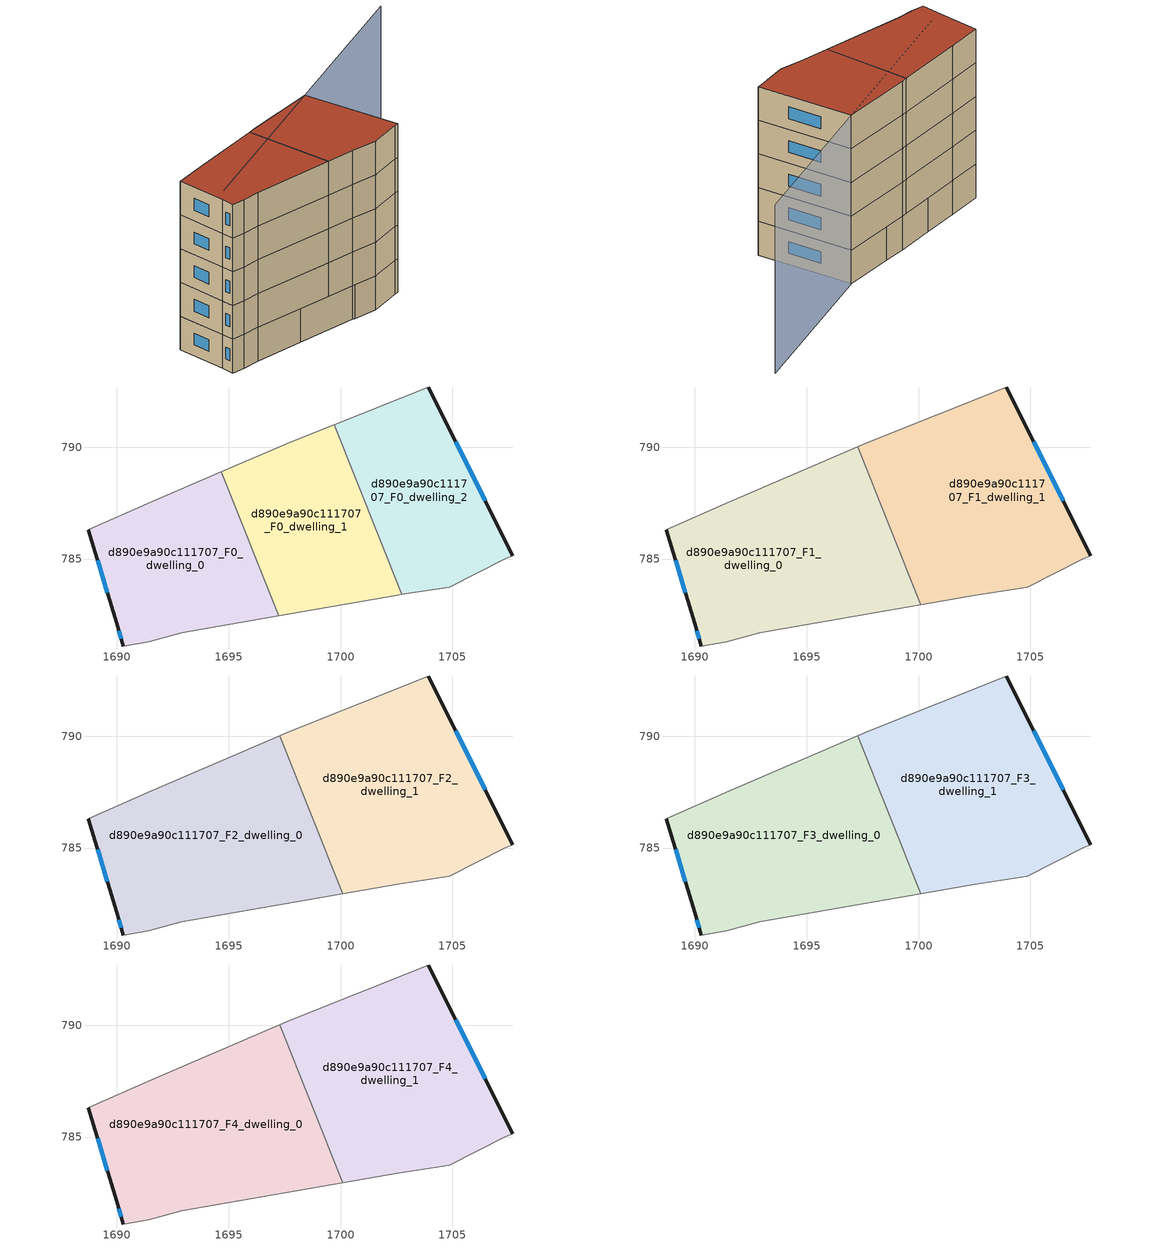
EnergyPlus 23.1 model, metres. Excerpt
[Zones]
d890e9a90c111707_F0_dwelling_0
 floor ground (EU_floor_Construction): 1694.66,788.9 1697.23,782.46 1692.9,781.7 1691.42,781.3 1690.29,781.11 1689.98,782.13 1688.72,786.31 1691.55,787.57 z0
 wall outside (EU_wall_Construction): 1688.72,786.31 1689.98,782.13 1690.29,781.11 z0:3
 wall adiabatic (EU_wall_Construction): 1690.29,781.11 1691.42,781.3 1692.9,781.7 1697.23,782.46 / 1694.66,788.9 1691.55,787.57 1688.72,786.31 z0:3
 wall to d890e9a90c111707_F0_dwelling_1 (EU_wall_Construction): 1697.23,782.46 1694.66,788.9 z0:3
 window (EU_Window_Construction): 1690.08,781.8 1690.19,781.44 / 1689.13,784.95 1689.57,783.49 z0.98:2.02
d890e9a90c111707_F0_dwelling_1
 floor ground (EU_floor_Construction): 1699.71,791.01 1702.73,783.42 1702.53,783.39 1697.23,782.46 1694.66,788.9 1697.74,790.23 z0
 wall adiabatic (EU_wall_Construction): 1697.23,782.46 1702.53,783.39 1702.73,783.42 / 1699.71,791.01 1697.74,790.23 1694.66,788.9 z0:3
 wall to d890e9a90c111707_F0_dwelling_2 (EU_wall_Construction): 1702.73,783.42 1699.71,791.01 z0:3
d890e9a90c111707_F0_dwelling_2
 floor ground (EU_floor_Construction): 1703.91,792.69 1707.69,785.14 1707.35,785.01 1704.86,783.74 1702.73,783.42 1699.71,791.01 z0
 wall outside (EU_wall_Construction): 1707.69,785.14 1703.91,792.69 z0:3
 wall adiabatic (EU_wall_Construction): 1702.73,783.42 1704.86,783.74 1707.35,785.01 1707.69,785.14 / 1703.91,792.69 1699.71,791.01 z0:3
 window (EU_Window_Construction): 1706.46,787.6 1705.14,790.23 z0.98:2.02
d890e9a90c111707_F1_dwelling_0
 floor to d890e9a90c111707_F0_dwelling_0 (EU_floor_Construction): 1694.66,788.9 1697.23,782.46 1692.9,781.7 1691.42,781.3 1690.29,781.11 1689.98,782.13 1688.72,786.31 1691.55,787.57 z3
 floor to d890e9a90c111707_F0_dwelling_1 (EU_floor_Construction): 1697.27,790.03 1700.09,782.96 1697.23,782.46 1694.66,788.9 z3
 wall outside (EU_wall_Construction): 1688.72,786.31 1689.98,782.13 1690.29,781.11 z3:6
 wall adiabatic (EU_wall_Construction): 1690.29,781.11 1691.42,781.3 1692.9,781.7 1700.09,782.96 / 1697.27,790.03 1691.55,787.57 1688.72,786.31 z3:6
 wall to d890e9a90c111707_F1_dwelling_1 (EU_wall_Construction): 1700.09,782.96 1697.27,790.03 z3:6
 window (EU_Window_Construction): 1690.08,781.8 1690.19,781.44 / 1689.13,784.95 1689.57,783.49 z3.98:5.02
d890e9a90c111707_F1_dwelling_1
 floor to d890e9a90c111707_F0_dwelling_1 (EU_floor_Construction): 1699.71,791.01 1702.73,783.42 1702.53,783.39 1700.09,782.96 1697.27,790.03 1697.74,790.23 z3
 floor to d890e9a90c111707_F0_dwelling_2 (EU_floor_Construction): 1703.91,792.69 1707.69,785.14 1707.35,785.01 1704.86,783.74 1702.73,783.42 1699.71,791.01 z3
 wall outside (EU_wall_Construction): 1707.69,785.14 1703.91,792.69 z3:6
 wall adiabatic (EU_wall_Construction): 1700.09,782.96 1702.53,783.39 1704.86,783.74 1707.35,785.01 1707.69,785.14 / 1703.91,792.69 1697.74,790.23 1697.27,790.03 z3:6
 window (EU_Window_Construction): 1706.46,787.6 1705.14,790.23 z3.98:5.02
d890e9a90c111707_F2_dwelling_0
 floor to d890e9a90c111707_F1_dwelling_0 (EU_floor_Construction): 1697.27,790.03 1700.09,782.96 1692.9,781.7 1691.42,781.3 1690.29,781.11 1689.98,782.13 1688.72,786.31 1691.55,787.57 z6
 wall outside (EU_wall_Construction): 1688.72,786.31 1689.98,782.13 1690.29,781.11 z6:9
 wall adiabatic (EU_wall_Construction): 1690.29,781.11 1691.42,781.3 1692.9,781.7 1700.09,782.96 / 1697.27,790.03 1691.55,787.57 1688.72,786.31 z6:9
 wall to d890e9a90c111707_F2_dwelling_1 (EU_wall_Construction): 1700.09,782.96 1697.27,790.03 z6:9
 window (EU_Window_Construction): 1690.08,781.8 1690.19,781.44 / 1689.13,784.95 1689.57,783.49 z6.98:8.02
d890e9a90c111707_F2_dwelling_1
 floor to d890e9a90c111707_F1_dwelling_1 (EU_floor_Construction): 1703.91,792.69 1707.69,785.14 1707.35,785.01 1704.86,783.74 1702.53,783.39 1700.09,782.96 1697.27,790.03 1697.74,790.23 z6
 wall outside (EU_wall_Construction): 1707.69,785.14 1703.91,792.69 z6:9
 wall adiabatic (EU_wall_Construction): 1700.09,782.96 1702.53,783.39 1704.86,783.74 1707.35,785.01 1707.69,785.14 / 1703.91,792.69 1697.74,790.23 1697.27,790.03 z6:9
 window (EU_Window_Construction): 1706.46,787.6 1705.14,790.23 z6.98:8.02
d890e9a90c111707_F3_dwelling_0
 floor to d890e9a90c111707_F2_dwelling_0 (EU_floor_Construction): 1697.27,790.03 1700.09,782.96 1692.9,781.7 1691.42,781.3 1690.29,781.11 1689.98,782.13 1688.72,786.31 1691.55,787.57 z9
 wall outside (EU_wall_Construction): 1688.72,786.31 1689.98,782.13 1690.29,781.11 z9:12
 wall adiabatic (EU_wall_Construction): 1690.29,781.11 1691.42,781.3 1692.9,781.7 1700.09,782.96 / 1697.27,790.03 1691.55,787.57 1688.72,786.31 z9:12
 wall to d890e9a90c111707_F3_dwelling_1 (EU_wall_Construction): 1700.09,782.96 1697.27,790.03 z9:12
 window (EU_Window_Construction): 1690.08,781.8 1690.19,781.44 / 1689.13,784.95 1689.57,783.49 z9.98:11.02
d890e9a90c111707_F3_dwelling_1
 floor to d890e9a90c111707_F2_dwelling_1 (EU_floor_Construction): 1703.91,792.69 1707.69,785.14 1707.35,785.01 1704.86,783.74 1702.53,783.39 1700.09,782.96 1697.27,790.03 1697.74,790.23 z9
 wall outside (EU_wall_Construction): 1707.69,785.14 1703.91,792.69 z9:12
 wall adiabatic (EU_wall_Construction): 1700.09,782.96 1702.53,783.39 1704.86,783.74 1707.35,785.01 1707.69,785.14 / 1703.91,792.69 1697.74,790.23 1697.27,790.03 z9:12
 window (EU_Window_Construction): 1706.46,787.6 1705.14,790.23 z9.98:11.02
d890e9a90c111707_F4_dwelling_0
 floor to d890e9a90c111707_F3_dwelling_0 (EU_floor_Construction): 1697.27,790.03 1700.09,782.96 1692.9,781.7 1691.42,781.3 1690.29,781.11 1689.98,782.13 1688.72,786.31 1691.55,787.57 z12
 wall outside (EU_wall_Construction): 1688.72,786.31 1689.98,782.13 1690.29,781.11 z12:15
 wall adiabatic (EU_wall_Construction): 1690.29,781.11 1691.42,781.3 1692.9,781.7 1700.09,782.96 / 1697.27,790.03 1691.55,787.57 1688.72,786.31 z12:15
 wall to d890e9a90c111707_F4_dwelling_1 (EU_wall_Construction): 1700.09,782.96 1697.27,790.03 z12:15
 window (EU_Window_Construction): 1690.08,781.8 1690.19,781.44 / 1689.13,784.95 1689.57,783.49 z12.98:14.02
 roof outside (EU_roof_Construction): 1700.09,782.96 1697.27,790.03 1691.55,787.57 1688.72,786.31 1689.98,782.13 1690.29,781.11 1691.42,781.3 1692.9,781.7 z15
d890e9a90c111707_F4_dwelling_1
 floor to d890e9a90c111707_F3_dwelling_1 (EU_floor_Construction): 1703.91,792.69 1707.69,785.14 1707.35,785.01 1704.86,783.74 1702.53,783.39 1700.09,782.96 1697.27,790.03 1697.74,790.23 z12
 wall outside (EU_wall_Construction): 1707.69,785.14 1703.91,792.69 z12:15
 wall adiabatic (EU_wall_Construction): 1700.09,782.96 1702.53,783.39 1704.86,783.74 1707.35,785.01 1707.69,785.14 / 1703.91,792.69 1697.74,790.23 1697.27,790.03 z12:15
 window (EU_Window_Construction): 1706.46,787.6 1705.14,790.23 z12.98:14.02
 roof outside (EU_roof_Construction): 1707.35,785.01 1707.69,785.14 1703.91,792.69 1697.74,790.23 1697.27,790.03 1700.09,782.96 1702.53,783.39 1704.86,783.74 z15
shading: 1716.16,801.46 1690.85,783.34 z0:15
[Building]
EU S2 Campaign: North Axis=0; Terrain=City; Solar Distribution=FullExterior
[Site:Location]
Bologna: Latitude=44.5; Longitude=11.25; Time Zone=1; Elevation=37
[SizingPeriod:WeatherFileDays]
AnnualSizingPeriod: Begin Month=1; Begin Day of Month=1; End Month=12; End Day of Month=31; Day of Week for Start Day=Monday; Use Weather File Daylight Saving Period=No; Use Weather File Rain and Snow Indicators=No
[MATERIAL]
EU_InternalMass_Material: Roughness=MediumRough; Thickness=0.1; Conductivity=1; Density=1800; Specific Heat=900; Thermal Absorptance=0.9; Solar Absorptance=0.7; Visible Absorptance=0.7
[MATERIAL:NOMASS] Roughness=MediumRough; Thermal Absorptance=0.9; Solar Absorptance=0.7; Visible Absorptance=0.7
Name | Thermal Resistance
EU_wall_NoMass | 0.905828
EU_roof_NoMass | 0.37593
EU_floor_NoMass | 0.67114
[WINDOWMATERIAL:SIMPLEGLAZINGSYSTEM]
EU_Window_SimpleGlazing: UFactor=4.52486; Solar Heat Gain Coefficient=0.85; Visible Transmittance=0.85
[CONSTRUCTION]
EU_wall_Construction: EU_wall_NoMass
EU_roof_Construction: EU_roof_NoMass
EU_floor_Construction: EU_floor_NoMass
EU_Window_Construction: EU_Window_SimpleGlazing
EU_InternalMass_Construction: EU_InternalMass_Material
[ZONE] Type=1; Multiplier=1; Ceiling Height=autocalculate; Floor Area=autocalculate; Part of Total Floor Area=Yes
Name | Volume
d890e9a90c111707_F0_dwelling_0; d890e9a90c111707_F0_dwelling_1 | 124.318
d890e9a90c111707_F1_dwelling_0; d890e9a90c111707_F2_dwelling_0; d890e9a90c111707_F3_dwelling_0; d890e9a90c111707_F4_dwelling_0 | 186.483
d890e9a90c111707_F1_dwelling_1; d890e9a90c111707_F2_dwelling_1; d890e9a90c111707_F3_dwelling_1; d890e9a90c111707_F4_dwelling_1 | 186.489
d890e9a90c111707_F0_dwelling_2 | 124.321
[INTERNALMASS] Construction=EU_InternalMass_Construction
Name | Zone or ZoneList | Surface Area
d890e9a90c111707_F0_dwelling_0_EU_InternalMass | d890e9a90c111707_F0_dwelling_0 | 41.4395
d890e9a90c111707_F0_dwelling_1_EU_InternalMass | d890e9a90c111707_F0_dwelling_1 | 41.4391
d890e9a90c111707_F0_dwelling_2_EU_InternalMass | d890e9a90c111707_F0_dwelling_2 | 41.4398
d890e9a90c111707_F1_dwelling_0_EU_InternalMass | d890e9a90c111707_F1_dwelling_0 | 62.1608
d890e9a90c111707_F1_dwelling_1_EU_InternalMass | d890e9a90c111707_F1_dwelling_1 | 62.1629
d890e9a90c111707_F2_dwelling_0_EU_InternalMass | d890e9a90c111707_F2_dwelling_0 | 62.1608
d890e9a90c111707_F2_dwelling_1_EU_InternalMass | d890e9a90c111707_F2_dwelling_1 | 62.1629
d890e9a90c111707_F3_dwelling_0_EU_InternalMass | d890e9a90c111707_F3_dwelling_0 | 62.1608
d890e9a90c111707_F3_dwelling_1_EU_InternalMass | d890e9a90c111707_F3_dwelling_1 | 62.1629
d890e9a90c111707_F4_dwelling_0_EU_InternalMass | d890e9a90c111707_F4_dwelling_0 | 62.1608
d890e9a90c111707_F4_dwelling_1_EU_InternalMass | d890e9a90c111707_F4_dwelling_1 | 62.1629
[OTHEREQUIPMENT] Fuel Type=Electricity; Design Level Calculation Method=Watts/Area; Power per Zone Floor Area=1; Fraction Latent=0; Fraction Radiant=0; Fraction Lost=0; Carbon Dioxide Generation Rate=0; EndUse Subcategory=EU_Step8_InternalGains
Name | Zone or ZoneList or Space or SpaceList | Schedule
EU_Step8_InternalGain_d890e9a90c111707_F0_dwelling_0_f000 | d890e9a90c111707_F0_dwelling_0 | EU_Step8_GainSchedule_d890e9a90c111707_F0_dwelling_0_f000
EU_Step8_InternalGain_d890e9a90c111707_F0_dwelling_1_f000 | d890e9a90c111707_F0_dwelling_1 | EU_Step8_GainSchedule_d890e9a90c111707_F0_dwelling_1_f000
EU_Step8_InternalGain_d890e9a90c111707_F0_dwelling_2_f000 | d890e9a90c111707_F0_dwelling_2 | EU_Step8_GainSchedule_d890e9a90c111707_F0_dwelling_2_f000
EU_Step8_InternalGain_d890e9a90c111707_F1_dwelling_0_f000 | d890e9a90c111707_F1_dwelling_0 | EU_Step8_GainSchedule_d890e9a90c111707_F1_dwelling_0_f000
EU_Step8_InternalGain_d890e9a90c111707_F1_dwelling_1_f000 | d890e9a90c111707_F1_dwelling_1 | EU_Step8_GainSchedule_d890e9a90c111707_F1_dwelling_1_f000
EU_Step8_InternalGain_d890e9a90c111707_F2_dwelling_0_f000 | d890e9a90c111707_F2_dwelling_0 | EU_Step8_GainSchedule_d890e9a90c111707_F2_dwelling_0_f000
EU_Step8_InternalGain_d890e9a90c111707_F2_dwelling_1_f000 | d890e9a90c111707_F2_dwelling_1 | EU_Step8_GainSchedule_d890e9a90c111707_F2_dwelling_1_f000
EU_Step8_InternalGain_d890e9a90c111707_F3_dwelling_0_f000 | d890e9a90c111707_F3_dwelling_0 | EU_Step8_GainSchedule_d890e9a90c111707_F3_dwelling_0_f000
EU_Step8_InternalGain_d890e9a90c111707_F3_dwelling_1_f000 | d890e9a90c111707_F3_dwelling_1 | EU_Step8_GainSchedule_d890e9a90c111707_F3_dwelling_1_f000
EU_Step8_InternalGain_d890e9a90c111707_F4_dwelling_0_f000 | d890e9a90c111707_F4_dwelling_0 | EU_Step8_GainSchedule_d890e9a90c111707_F4_dwelling_0_f000
EU_Step8_InternalGain_d890e9a90c111707_F4_dwelling_1_f000 | d890e9a90c111707_F4_dwelling_1 | EU_Step8_GainSchedule_d890e9a90c111707_F4_dwelling_1_f000
[ZONEVENTILATION:DESIGNFLOWRATE] Schedule=EU_AlwaysOn; Design Flow Rate Calculation Method=AirChanges/Hour; Air Changes per Hour=0.73129; Ventilation Type=Natural; Fan Pressure Rise=0; Fan Total Efficiency=1; Constant Term Coefficient=1; Temperature Term Coefficient=0; Velocity Term Coefficient=0; Velocity Squared Term Coefficient=0; Minimum Indoor Temperature=-100; Maximum Indoor Temperature=100; Delta Temperature=-100; Minimum Outdoor Temperature=-100; Maximum Outdoor Temperature=100; Maximum Wind Speed=40
Name | Zone or ZoneList or Space or SpaceList
EU_ConstantAir_d890e9a90c111707_F0_dwelling_0 | d890e9a90c111707_F0_dwelling_0
EU_ConstantAir_d890e9a90c111707_F0_dwelling_1 | d890e9a90c111707_F0_dwelling_1
EU_ConstantAir_d890e9a90c111707_F0_dwelling_2 | d890e9a90c111707_F0_dwelling_2
EU_ConstantAir_d890e9a90c111707_F1_dwelling_0 | d890e9a90c111707_F1_dwelling_0
EU_ConstantAir_d890e9a90c111707_F1_dwelling_1 | d890e9a90c111707_F1_dwelling_1
EU_ConstantAir_d890e9a90c111707_F2_dwelling_0 | d890e9a90c111707_F2_dwelling_0
EU_ConstantAir_d890e9a90c111707_F2_dwelling_1 | d890e9a90c111707_F2_dwelling_1
EU_ConstantAir_d890e9a90c111707_F3_dwelling_0 | d890e9a90c111707_F3_dwelling_0
EU_ConstantAir_d890e9a90c111707_F3_dwelling_1 | d890e9a90c111707_F3_dwelling_1
EU_ConstantAir_d890e9a90c111707_F4_dwelling_0 | d890e9a90c111707_F4_dwelling_0
EU_ConstantAir_d890e9a90c111707_F4_dwelling_1 | d890e9a90c111707_F4_dwelling_1
[HVACTEMPLATE:THERMOSTAT] Constant Heating Setpoint=20; Constant Cooling Setpoint=50
EU_HeatOnly_d890e9a90c111707_F0_dwelling_0; EU_HeatOnly_d890e9a90c111707_F0_dwelling_1; EU_HeatOnly_d890e9a90c111707_F0_dwelling_2; EU_HeatOnly_d890e9a90c111707_F1_dwelling_0; EU_HeatOnly_d890e9a90c111707_F1_dwelling_1; EU_HeatOnly_d890e9a90c111707_F2_dwelling_0; EU_HeatOnly_d890e9a90c111707_F2_dwelling_1; EU_HeatOnly_d890e9a90c111707_F3_dwelling_0; EU_HeatOnly_d890e9a90c111707_F3_dwelling_1; EU_HeatOnly_d890e9a90c111707_F4_dwelling_0; EU_HeatOnly_d890e9a90c111707_F4_dwelling_1
[HVACTEMPLATE:ZONE:IDEALLOADSAIRSYSTEM] System Availability Schedule=EU_AlwaysOn; Maximum Heating Supply Air Temperature=50; Minimum Cooling Supply Air Temperature=13; Maximum Heating Supply Air Humidity Ratio=0.0156; Minimum Cooling Supply Air Humidity Ratio=0.0077; Heating Limit=NoLimit; Cooling Limit=NoLimit; Heating Availability Schedule=EU_AlwaysOn; Cooling Availability Schedule=EU_CoolingOff; Dehumidification Control Type=ConstantSensibleHeatRatio; Cooling Sensible Heat Ratio=0.7; Dehumidification Setpoint=60; Humidification Control Type=None; Humidification Setpoint=30; Outdoor Air Method=None; Outdoor Air Flow Rate per Person=0.00944; Outdoor Air Flow Rate per Zone Floor Area=0; Outdoor Air Flow Rate per Zone=0; Demand Controlled Ventilation Type=None; Outdoor Air Economizer Type=NoEconomizer; Heat Recovery Type=None; Sensible Heat Recovery Effectiveness=0.7; Latent Heat Recovery Effectiveness=0.65
Name | Template Thermostat
d890e9a90c111707_F0_dwelling_0 | EU_HeatOnly_d890e9a90c111707_F0_dwelling_0
d890e9a90c111707_F0_dwelling_1 | EU_HeatOnly_d890e9a90c111707_F0_dwelling_1
d890e9a90c111707_F0_dwelling_2 | EU_HeatOnly_d890e9a90c111707_F0_dwelling_2
d890e9a90c111707_F1_dwelling_0 | EU_HeatOnly_d890e9a90c111707_F1_dwelling_0
d890e9a90c111707_F1_dwelling_1 | EU_HeatOnly_d890e9a90c111707_F1_dwelling_1
d890e9a90c111707_F2_dwelling_0 | EU_HeatOnly_d890e9a90c111707_F2_dwelling_0
d890e9a90c111707_F2_dwelling_1 | EU_HeatOnly_d890e9a90c111707_F2_dwelling_1
d890e9a90c111707_F3_dwelling_0 | EU_HeatOnly_d890e9a90c111707_F3_dwelling_0
d890e9a90c111707_F3_dwelling_1 | EU_HeatOnly_d890e9a90c111707_F3_dwelling_1
d890e9a90c111707_F4_dwelling_0 | EU_HeatOnly_d890e9a90c111707_F4_dwelling_0
d890e9a90c111707_F4_dwelling_1 | EU_HeatOnly_d890e9a90c111707_F4_dwelling_1
[SIZING:ZONE] Zone Cooling Design Supply Air Temperature Input Method=SupplyAirTemperature; Zone Cooling Design Supply Air Temperature=13; Zone Heating Design Supply Air Temperature Input Method=SupplyAirTemperature; Zone Heating Design Supply Air Temperature=50; Zone Cooling Design Supply Air Humidity Ratio=0.008; Zone Heating Design Supply Air Humidity Ratio=0.008; Cooling Design Air Flow Method=DesignDay; Cooling Design Air Flow Rate=0; Cooling Minimum Air Flow per Zone Floor Area=0.000762; Cooling Minimum Air Flow=0; Cooling Minimum Air Flow Fraction=0.2; Heating Design Air Flow Method=DesignDay; Heating Design Air Flow Rate=0; Heating Maximum Air Flow per Zone Floor Area=0.002032; Heating Maximum Air Flow=0.141576; Heating Maximum Air Flow Fraction=0.3; Account for Dedicated Outdoor Air System=No; Dedicated Outdoor Air System Control Strategy=NeutralSupplyAir; Dedicated Outdoor Air Low Setpoint Temperature for Design=autosize; Dedicated Outdoor Air High Setpoint Temperature for Design=autosize; Zone Load Sizing Method=Sensible Load Only No Latent Load; Zone Latent Cooling Design Supply Air Humidity Ratio Input Method=HumidityRatioDifference; Zone Cooling Design Supply Air Humidity Ratio Difference=0.005; Zone Latent Heating Design Supply Air Humidity Ratio Input Method=HumidityRatioDifference; Zone Humidification Design Supply Air Humidity Ratio Difference=0.005
d890e9a90c111707_F0_dwelling_0; d890e9a90c111707_F0_dwelling_1; d890e9a90c111707_F0_dwelling_2; d890e9a90c111707_F1_dwelling_0; d890e9a90c111707_F1_dwelling_1; d890e9a90c111707_F2_dwelling_0; d890e9a90c111707_F2_dwelling_1; d890e9a90c111707_F3_dwelling_0; d890e9a90c111707_F3_dwelling_1; d890e9a90c111707_F4_dwelling_0; d890e9a90c111707_F4_dwelling_1
[SCHEDULE:CONSTANT]
Name | Hourly Value
EU_AlwaysOn | 1
EU_CoolingOff | 0
[SCHEDULE:FILE] Column Number=1; Rows to Skip at Top=0; Number of Hours of Data=8760; Column Separator=Comma; Interpolate to Timestep=No; Minutes per Item=60; Adjust Schedule for Daylight Savings=Yes
Name | File
EU_Step8_GainSchedule_d890e9a90c111707_F0_dwelling_0_f000 | ../../schedules/d890e9a90c111707/d890e9a90c111707_F0_dwelling_0_f000_gain.csv
EU_Step8_GainSchedule_d890e9a90c111707_F0_dwelling_1_f000 | ../../schedules/d890e9a90c111707/d890e9a90c111707_F0_dwelling_1_f000_gain.csv
EU_Step8_GainSchedule_d890e9a90c111707_F0_dwelling_2_f000 | ../../schedules/d890e9a90c111707/d890e9a90c111707_F0_dwelling_2_f000_gain.csv
EU_Step8_GainSchedule_d890e9a90c111707_F1_dwelling_0_f000 | ../../schedules/d890e9a90c111707/d890e9a90c111707_F1_dwelling_0_f000_gain.csv
EU_Step8_GainSchedule_d890e9a90c111707_F1_dwelling_1_f000 | ../../schedules/d890e9a90c111707/d890e9a90c111707_F1_dwelling_1_f000_gain.csv
EU_Step8_GainSchedule_d890e9a90c111707_F2_dwelling_0_f000 | ../../schedules/d890e9a90c111707/d890e9a90c111707_F2_dwelling_0_f000_gain.csv
EU_Step8_GainSchedule_d890e9a90c111707_F2_dwelling_1_f000 | ../../schedules/d890e9a90c111707/d890e9a90c111707_F2_dwelling_1_f000_gain.csv
EU_Step8_GainSchedule_d890e9a90c111707_F3_dwelling_0_f000 | ../../schedules/d890e9a90c111707/d890e9a90c111707_F3_dwelling_0_f000_gain.csv
EU_Step8_GainSchedule_d890e9a90c111707_F3_dwelling_1_f000 | ../../schedules/d890e9a90c111707/d890e9a90c111707_F3_dwelling_1_f000_gain.csv
EU_Step8_GainSchedule_d890e9a90c111707_F4_dwelling_0_f000 | ../../schedules/d890e9a90c111707/d890e9a90c111707_F4_dwelling_0_f000_gain.csv
EU_Step8_GainSchedule_d890e9a90c111707_F4_dwelling_1_f000 | ../../schedules/d890e9a90c111707/d890e9a90c111707_F4_dwelling_1_f000_gain.csv
